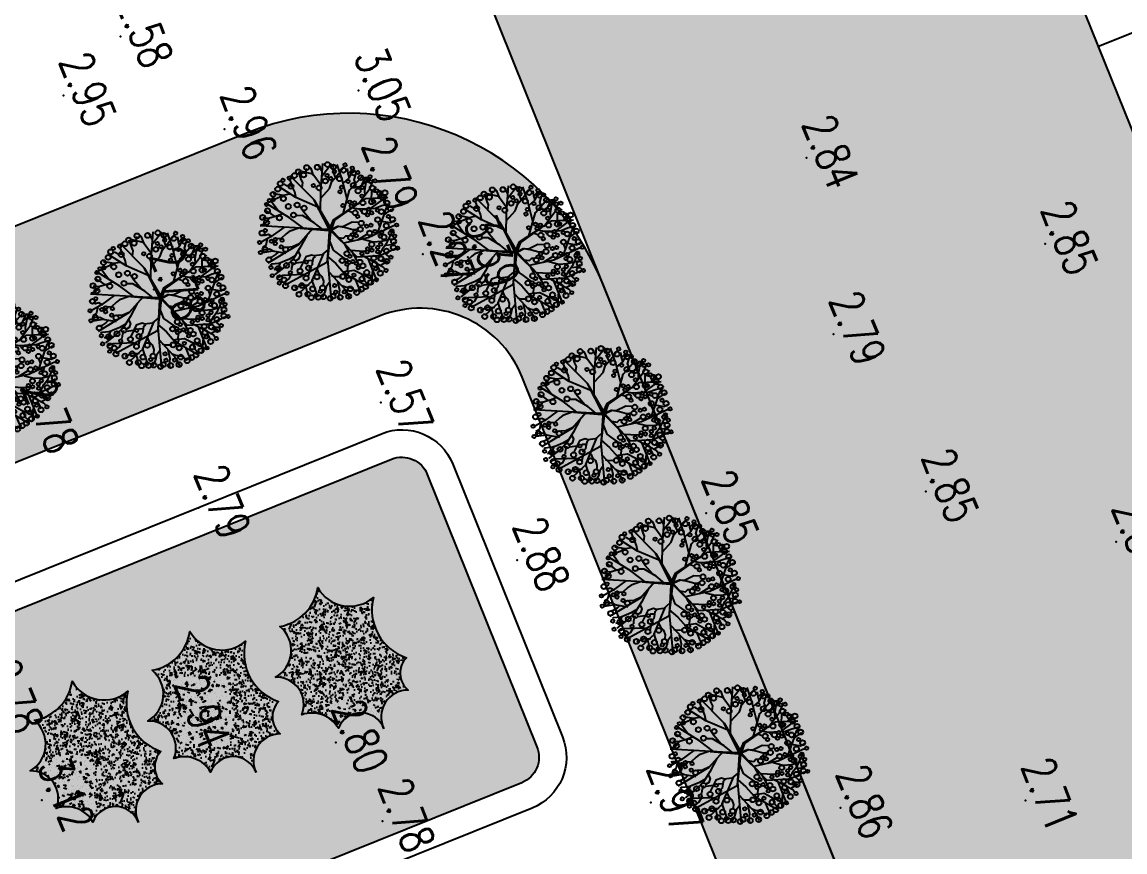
# Model space of a CAD drawing. Header units: millimetres. Extents: x 405522 to 410309, y 2303080 to 2310223.
# Drawn here: x 406826.9 to 406887.2, y 2306960.1 to 2307005.5 of the extents above; entities that cross this region are included whole.
import ezdxf
from ezdxf.enums import TextEntityAlignment as Align
from ezdxf.xclip import XClip

# ---------------------------------------------------------------- set-up
doc = ezdxf.new("R2010")
doc.units = ezdxf.units.MM
doc.header["$LTSCALE"] = 10
doc.header["$MEASUREMENT"] = 0
doc.header["$XCLIPFRAME"] = 0
doc.layers.get('Defpoints').update_dxf_attribs({"linetype": 'CONTINUOUS'})
for name, color, linetype in [('Bao', 1, 'CONTINUOUS'), ('caodo', 7, 'CONTINUOUS'), ('Cay', 86, 'CONTINUOUS'), ('CAYCO', 86, 'CONTINUOUS'), ('co', 84, 'CONTINUOUS'), ('DIM', 4, 'CONTINUOUS'), ('Hatch', 8, 'CONTINUOUS'), ('Line', 136, 'CONTINUOUS'), ('Other', 9, 'CONTINUOUS')]:
    doc.layers.add(name, color=color, linetype=linetype)
doc.layers.add('Bo-co', color=84, linetype='CONTINUOUS', lineweight=18)
doc.styles.add('Dien', font='simplex.shx', dxfattribs={"width": 0.75})
doc.styles.add('txt', font='romans.shx', dxfattribs={"height": 0.2})
doc.dimstyles.new('D6.7', dxfattribs={"dimscale": 6.7, "dimtxt": 1.5, "dimasz": 2, "dimexe": 1.5, "dimexo": 0.5, "dimgap": 1, "dimtad": 1, "dimdec": 0, "dimdsep": 46, "dimtxsty": 'Dien', "dimcen": 1, "dimclrd": 256, "dimclre": 256, "dimclrt": 7, "dimaunit": 1, "dimadec": 3, "dimazin": 0, "dimtfac": 1, "dimtdec": 0, "dimtmove": 1, "dimatfit": 0, "dimfxl": 1, "dimtolj": 1, "dimtzin": 0, "dimlwe": -1, "dimarcsym": 0})
pattern_1 = [(90, (0, 0), (-3.535533904999999, 3.535533904999999), [0.9375, -6.133567814999999]), (45, (0, 0), (-3.535533905932737, 3.535533905932738), [0.9375, -4.0625]), (135, (0, 0), (-3.535533905932738, -3.535533905932737), [0.9375, -4.0625])]
pattern_2 = [(21.91894370438083, (407717.7514153625, 2306586.616748105), (0.3920329744667653, 0.91995116522732), [0.1874999999999999, -1.226713563]), (336.9189437043809, (407717.7514153625, 2306586.616748105), (0.3920329745701908, 0.9199511654700196), [0.1874999999999999, -0.8124999999999997]), (66.91894370438082, (407717.7514153625, 2306586.616748105), (-0.9199511654700196, 0.3920329745701908), [0.1874999999999999, -0.8124999999999997])]

# ---------------------------------------------------------------- blocks, each defined once
blk = doc.blocks.new('*D26')
at = {"layer": 'Defpoints', "color": 0, "linetype": 'Continuous'}
for p in [(406742.6619138751, 2306987.542138263), (407088.9799926709, 2306054.36399705), (407050.0361064873, 2306039.911268014)]:
    blk.add_point(p, dxfattribs=at)
at = {"layer": 'DIM'}
for p, q in [((406739.5212196925, 2306986.376574), (406694.2959683287, 2306969.592725042)), ((407085.8392984883, 2306053.198432786), (407040.6140239395, 2306036.414575225))]:
    blk.add_line(p, q, dxfattribs=at)
at = {"layer": 'DIM', "linetype": 'Continuous', "lineweight": -2}
blk.add_line((406708.380307929, 2306960.526641102), (407045.3738494347, 2306052.474044744), dxfattribs=at)
at = {"layer": 'DIM', "linetype": 'Continuous'}
for points in [[(406710.4741040507, 2306961.303683944), (406706.2865118071, 2306959.74959826), (406703.7180508765, 2306973.089417832)], [(407047.4676455563, 2306053.251087586), (407043.2800533128, 2306051.697001902), (407050.0361064873, 2306039.911268014)]]:
    blk.add_solid(points, dxfattribs=at)
at = {"layer": 'DIM', "color": 7, "linetype": 'Continuous', "insert": (406887.8695083207, 2306510.579817844), "char_height": 10.05, "attachment_point": 5, "rotation": 290.3607342621674, "style": 'Dien'}
blk.add_mtext('\\A1;995', dxfattribs=at)
blk = doc.blocks.new('43')
at = {"layer": 'CAYCO', "color": 98}
for points in [[(-0.05448034917935729, -0.04004506464116275), (2.399344519712031, 2.264940679538995), (2.316983023541979, 4.253332513850182), (1.639737725257874, 5.795530602568761)], [(0.04039989388547838, -0.01693045091815293), (-0.8572124504717067, 0.3669312722049654), (-2.639918230241165, 3.146160501986742), (-2.699185398290865, 5.039755364879966)], [(-1.870732724200934, 2.023429486667737), (-1.757097802357748, 2.458735290681943), (-1.806966004194692, 3.951654555974528), (-2.010433222865686, 4.529198053525761), (-2.161860955995508, 5.150774521986023)], [(-1.19613087864127, 4.664866386679932), (-1.859962431248277, 4.94212259654887), (-2.028938816394657, 5.120445805601776)], [(0.4152577759232372, 4.103467588080093), (-1.209192508365959, 4.699786217650399), (-1.678589670453221, 5.388814887963235)], [(-0.6724334561731666, 4.447537088533863), (-0.5196174655575305, 5.237299990141764), (-0.6950229774229228, 5.570834929356351)], [(1.160885003046133, 1.159845960559323), (0.7476918237516657, 3.26848663110286), (-0.3502576558385044, 5.712421581381932)], [(2.299035311909392, 4.230775630800053), (1.650408451096155, 4.574447042774409), (1.186743053840473, 4.931823378428817), (0.3243099970277399, 5.380185560556129), (0.2882557513657957, 5.528180053224787)], [(0.8779816064052284, 2.849846046650782), (1.112463441560976, 3.690859459107742), (1.087528720963746, 4.437318940414116), (0.9072574934689328, 5.177291403990239), (0.879195949761197, 5.421299294801429)], [(1.437384042539634, 4.804750376613811), (1.381260629976168, 5.292767494684085), (1.183440912980586, 5.589486030628905)], [(2.10199721949175, 4.653107398422435), (2.4446417898871, 5.050137332407758)], [(3.171806268859655, 4.255265205865726), (2.813783090328798, 4.951933946227655)], [(-2.170521068270318, 2.457131831673905), (-3.537530574249104, 3.530022224644199), (-4.317168510984629, 3.84220225433819)], [(-2.548378232866526, 3.645610468927771), (-3.243397076847032, 3.664423948852345), (-3.684648269787431, 4.058616686612368)], [(-3.273022195324302, 3.657206712290645), (-3.181801640777849, 4.055696781491861), (-3.231495926622301, 4.388502169633284)], [(-2.641337516251951, 4.156008847756311), (-3.164253150811419, 4.498950709123164)], [(-1.765264418907464, 3.522835770156235), (-2.578959053731523, 4.672894546063617), (-2.63021675136406, 4.754474138608202)], [(-0.1303663500584662, 4.338194663869217), (-0.6554501198697835, 4.138625136809424)], [(2.355659283464774, 2.856835127342492), (3.265791605226696, 4.48448015190661), (3.536420732969418, 4.713473778218031)], [(2.557150486623868, 3.217174108838663), (4.460633671376854, 3.930459222057834)], [(3.058951894403435, 3.94557166355662), (3.481697332113981, 4.142627346329391), (3.770739005412906, 4.244398513343185)], [(-1.364393639960326, 1.157624162035063), (-3.406477490905672, 1.754338946426287), (-4.583725118311122, 2.873458203161135)], [(-2.914218632271513, 3.086150901159272), (-3.350604111212306, 3.073906113859266), (-4.074466448044404, 3.21111558820121), (-4.517280890606344, 3.354081862838939)], [(-3.862224903190508, 2.855198720470071), (-4.39313307730481, 3.102126516401768)], [(-3.681953839026392, 2.115226925350726), (-3.69324851850979, 2.676875511649996), (-4.133716685231775, 3.196681114612147), (-4.332319428445771, 3.367786785122007)], [(0.9219843805767596, 2.373447459889576), (0.4287625681608915, 3.220551430946216)], [(1.814030002453364, 1.802627196535468), (1.896216380293481, 2.789911438943818), (1.847678057732992, 3.136331296293065)], [(2.300514322938398, -0.2840683485846967), (2.940974567085505, 0.436360718915239), (3.773607350653037, 1.140894874697551), (4.954357967013493, 3.12174921692349)], [(3.485781259369105, 3.610577257350087), (4.830991777358577, 3.499317795038223)], [(3.654325251933187, 0.9864126958418638), (3.534867673646659, 1.992045428371057), (3.879075656295754, 2.640301157720387), (4.253691620309837, 3.421387657523155), (4.492255980730988, 3.730351347709075)], [(3.960741336573847, 2.69155233562924), (4.479573043761775, 2.880660562543198), (4.80701399827376, 3.211276264628395), (4.822217451874167, 3.277691164752468)], [(-4.832340268534608, 1.648726220009848), (-5.191275026649237, 1.998372072353959)], [(-4.028807198628783, 1.197970385896042), (-4.468194476794451, 1.735550033394247), (-4.903016543481499, 1.974531041458249), (-5.071211140952073, 2.278466814430431)], [(-4.03589292592369, 2.279844909673557), (-4.288097327575088, 2.155692114727572), (-4.664450781419873, 2.283494364935905), (-5.003968365956098, 2.388915353920311)], [(-1.763979013543576, 2.507235570577905), (-1.466696923598647, 2.758781804004684)], [(-1.634842166560702, 1.535609393380582), (-1.462924434687011, 2.007385730044916)], [(-0.2260088345501572, 1.030320268357173), (-0.6537412998732179, 1.920203841058537), (-0.5998437448870391, 2.434877473395318)], [(0.0189416102366522, 0.04208512348122895), (-0.2894573170924559, 0.7192684607580304), (-0.1587337260134518, 1.360131846740842), (0.01407705433666706, 1.975423483876511), (-0.03356711007654667, 2.465359640540555)], [(1.952594236121513, 1.84528846736066), (2.839480579947121, 2.303218219196424)], [(4.27471649099607, 2.046863719588146), (4.904837757814676, 2.294440060155466), (5.283536411006935, 2.543476168764755)], [(4.859402716159821, 0.9350811154581606), (4.979466601624154, 1.215175857767463), (5.078679857775569, 1.70967932487838), (5.466152836685069, 2.180342064471915)], [(-2.626703578047454, 1.526482180459425), (-4.357790561160073, 1.120889838784933), (-5.663028248818591, 0.7024861739482731)], [(-2.769262657500803, -0.7561058525461704), (-3.576744011719711, 0.008677978767082095), (-4.196527541149408, 0.2339540638495237), (-4.880427021766081, 0.8512332008685917), (-5.454600192606449, 1.275753986323252)], [(-4.505030509550124, 1.757931962609291), (-4.853322256822139, 1.641725653549656), (-5.282496821135283, 1.599881700472906)], [(0.6739000349771231, 0.6441547013819218), (0.75383913773112, 1.150275049265474), (0.5607788553461432, 1.354013879550621), (0.5534346741624177, 1.531346687814221)], [(0.8974602132802829, -0.1058573757763952), (1.768987538525835, 0.2176580464001745), (2.041554110590369, 0.5706558704841882), (2.564605112420395, 1.257983296643943)], [(1.282140382099897, 1.215501641156152), (1.913787070661783, 1.540333694545552)], [(3.628197276033461, 1.420628881081939), (3.104900712147355, 1.508090953575447)], [(3.631298903841525, -0.1972700408659875), (5.258848940371536, 1.254382008919492), (5.899921236559749, 1.510982476640493)], [(3.905430326121859, 1.165747617837042), (4.262168390792795, 1.467602698598057)], [(-4.463070539408363, -0.6522827155422419), (-4.679687755764462, -0.6315332774538547), (-5.739969108835794, 0.2309727391693741)], [(-4.556895917281508, 0.5537844460923225), (-4.927600629627705, 0.400762036209926), (-5.645035079447553, 0.3827594800386578)], [(-0.006316312705166638, 0.003837934695184231), (-2.644367439090274, -1.373949806438759), (-4.764857206027955, -3.396883882116526)], [(-0.006316312705166638, 0.003837934695184231), (2.833127376041375, -0.3407977672759444), (4.728799819131382, -3.996311329538003)], [(3.97784392349422, 0.07086336542852223), (4.057330971816555, 0.2688929005526006), (4.059239808935672, 0.5756399412639439), (4.08526417450048, 0.8882627075072378)], [(4.487133189220913, 0.5308332766871899), (5.264598262030631, 0.6888832366093993), (5.848327545681968, 0.6116016439627856), (5.989243625663221, 0.677286627702415)], [(-1.575078567489982, -0.8121827554423362), (-3.398406559834257, -0.7542652783449739), (-5.765420723473653, -0.5275325481779873)], [(-5.118817304493859, -0.6178450339939445), (-5.423062430578284, -0.786031101597473), (-5.608806919539347, -0.9253488900139928)], [(-3.866304788389243, -0.709446009946987), (-4.847218702314422, -1.408492048503831), (-5.113774240482599, -2.377235135762021)], [(-4.463070539408363, -0.6522827155422419), (-4.679687755764462, -0.6315332774538547)], [(-0.03571058122906834, -0.6516785977873951), (-0.6404377768049017, -1.37240967922844), (-1.288900788407773, -2.390176088782027), (-1.284234141930938, -2.998055863194168)], [(0.0113975468557328, -0.002600761130452156), (-0.4650603431509808, -6.08401388139464)], [(1.742068523773924, -0.2569009170401841), (2.152904605492949, -0.765830168267712), (2.241741636069492, -1.424853685544804), (2.155782769201323, -1.660741854226217), (2.313209882006049, -2.159757798071951), (3.340645574266091, -2.697593761375174)], [(2.08909610460978, -0.6700299258809537), (3.257166500203311, -1.177477065939456)], [(2.560928295250051, -0.2998472226317972), (6.079667463200167, -0.05199327389709651)], [(3.753808495122939, -1.106750901089981), (4.03859125287272, -0.8076609487179667), (4.442676842445508, -0.6836941023357213), (4.755534936673939, -0.7095704691018909)], [(4.60094202705659, -0.1939747966825962), (4.9468885747483, -0.4546068471390754), (5.38249226543121, -0.5679746232926846), (5.85415020189248, -0.8293368928134441)], [(-4.753584614838473, -1.344112574821338), (-5.101876524975523, -1.460318215424195), (-5.361291677458212, -1.554872512351722), (-5.45816081087105, -1.672538590384647)], [(-4.920823510969058, -2.074678115313873), (-5.370849030092359, -1.902112007606775)], [(-1.993443085579202, -1.031976619968191), (-2.867238810984418, -2.934588305419311), (-3.823559788055718, -4.372639388078824)], [(-0.808206677203998, -1.635723929619417), (-1.600872851675376, -2.287055640481412), (-2.033545178361237, -2.571585485246032)], [(-0.1313929375028238, -1.517264884430915), (1.207632031757385, -2.745254986686632), (2.777481929282658, -5.475917437113822)], [(2.283430183306336, -1.362868257332593), (2.426847601309419, -1.532117324182764), (2.829660431481898, -1.612649526214227), (3.016074121464044, -1.643806143663824), (3.255314753623679, -1.891805361723527), (3.297675114590675, -1.855961593100801)], [(2.654984803404659, -1.629680540645495), (2.623091961140744, -1.918208991643041), (2.760638350155205, -2.063364365138113)], [(3.271083291852847, -1.185328580904752), (4.364299783017486, -1.674963131779805), (5.764418943785131, -1.233444553334266)], [(3.446182967512868, -1.207217530580238), (3.959104036795907, -1.005689795361832)], [(3.64973947359249, -1.905802524648607), (4.07149303983897, -2.0180023831781)], [(4.341205455595627, -1.580166160129011), (5.4466660983162, -2.817197965458035)], [(-3.687684339936823, -2.370018254499882), (-4.145702398149297, -2.293466212926432), (-4.427533156936988, -2.424836545716971), (-5.101701208157465, -2.620432458817959)], [(-0.1905830723699182, -2.322914462303743), (-1.118202777230181, -3.512717809528112), (-2.43345611600671, -5.540326088434085)], [(-0.2011147970333695, -2.73418759345077), (0.07254511793144047, -3.563131744973361), (0.2820811355486512, -3.834505280712619), (0.6764400381362066, -4.275799449533224), (0.6984769129194319, -4.807799005648121)], [(0.4407311799004674, -2.054080777568743), (1.568226890871301, -2.688713624374941), (2.496338071650825, -3.277853364357725), (3.091362196952105, -3.916784211527556), (3.795330683933571, -4.87408530479297)], [(1.155401638359763, -2.709665754577145), (1.410444684326649, -3.31112551339902), (1.449850175529718, -3.767243784852326)], [(1.82753287977539, -2.815445286687464), (2.149530655937269, -2.665351331466809), (2.50358974118717, -2.794042840600014), (2.695755698019639, -3.141297282418236)], [(2.770468852017075, -2.418298727599904), (2.816153112100437, -2.815545683261007), (2.833126294659451, -2.990075689507648)], [(3.838698638486676, -2.405546461930498), (3.874871479230933, -4.20434435387142), (4.063110925722867, -4.674288962734863)], [(4.77495928038843, -1.938849106198177), (4.778261420782655, -2.596511758165434), (5.011353758396581, -3.166838018922135)], [(4.935943127027713, -2.2131863811519), (5.172945314203389, -2.155448185047135), (5.661370115820318, -2.099169758846983), (5.742252932512201, -2.173532114131376)], [(-2.92212041770108, -2.936046515358612), (-3.344084229902364, -3.00748896622099), (-3.714790344703943, -3.160511009395123), (-4.233622051891871, -3.349619236541912), (-4.545077929040417, -3.488206806126982)], [(-3.810876451432705, -3.152564221527427), (-3.871690262807533, -3.418223823187873), (-3.902878794004209, -3.676666855579242), (-4.059779951465316, -3.934379970654845)], [(-3.161467804107815, -3.37062307074666), (-3.126195345656015, -3.644230126868933), (-3.06929030851461, -4.006634012563154), (-3.168503563851118, -4.501137479906902), (-3.230100239394233, -4.892410614527762)], [(2.201650461298414, -3.098800604930148), (2.479571207077242, -3.595494060311466), (2.727085210382938, -4.225017984164879), (2.828818819369189, -4.513789733406156), (2.89137119683437, -5.157017911784351), (2.949839646462351, -5.268196001881734)], [(2.747762087499723, -3.27931350027211), (3.220201648306102, -3.415062537416816), (3.441999143455178, -3.423739543650299)], [(3.833556051249616, -3.485126893036067), (4.194706215057522, -3.679344711592421), (4.355689898715355, -3.953681318555027), (4.53187719755806, -4.161603693151847)], [(-3.055650429334491, -4.191444239811972), (-2.865041464334354, -4.458564278436825), (-2.712048917775974, -4.82891531731002), (-2.736027935286984, -5.116957149235532)], [(-1.733021820196882, -4.485327874077484), (-2.639940589317121, -5.124903634889051)], [(-1.479866851121187, -4.089753776555881), (-1.305242963833734, -4.548901946982369), (-1.080924952868372, -5.340854837559164), (-1.150514329550788, -5.828141370089725)], [(-0.2923763487488031, -4.014491117559373), (0.4822536809369922, -5.131273122271523), (1.020932269282639, -6.104691677726805)], [(1.98226099065505, -3.862037955550477), (1.761893945047632, -5.020374320680276), (1.874860608717427, -5.896658653160557)], [(1.837547388859093, -4.567148254951462), (2.050571959698573, -4.797452257014811), (2.262813342385925, -5.153368456056342), (2.356554412050173, -5.538154271198437)], [(2.770350369391963, -4.402611643308774), (3.2940476287622, -4.619940272299573), (3.380577785195783, -4.975126920966431)], [(3.245135129662231, -4.161522321170196), (3.331665286095813, -4.516708969837055), (3.299694968154654, -4.9007645661477)], [(-1.26997050549835, -4.822509003337473), (-1.486121900263242, -5.094656592933461), (-1.635810904786922, -5.381968571571633), (-1.799922976992093, -5.610082521568984)], [(-1.051299834041856, -5.333637600531802), (-0.7934480928815901, -5.490309099201113), (-0.5884174627717584, -5.816626801388338), (-0.537941551534459, -6.023818957619369)], [(0.5036317131016403, -5.017538046231493), (0.3091141369659454, -5.378482162719592), (0.3812224646098912, -5.674470480531454), (0.3059859110508114, -5.880933387670666)], [(0.6782554376404732, -5.476685549132526), (1.246781267924234, -5.620382042136043), (1.414977268665098, -5.924318180652335)], [(1.798366319620982, -4.921605353010818), (1.581433137180284, -5.319365506060421), (1.607931269565597, -5.814599191769958), (1.673610633006319, -5.955376447876915)]]:
    blk.add_lwpolyline(points, dxfattribs=at)
for points in [[(-2.608305806992576, -1.349720096448436), (-0.2450824787374586, -0.03956551826559007, 0.6397306744920996), (-0.2506863888120279, 0.03637737454846501, -0.02814866807049381), (-0.8719359856331721, 0.3102242460008711), (-2.096549907233566, 2.266709616640583)], [(-2.096549907233566, 2.266709616640583), (-0.8288466013036668, 0.3980304705910385), (-0.101318001979962, 0.1114200169686228, 1.16279032008003), (-0.08882375108078122, 0.1660030784551054), (-0.3077001394703984, 0.6409533640835434), (-0.241298608481884, 1.056556115159765)], [(-0.2264276624191552, 1.034372901776806), (-0.2700639264658093, 0.7288086412008852), (-0.0005383242387324572, 0.1677370690740645, 0.553589737595184), (0.09108058200217783, 0.1574530166108161), (1.955903258291073, 1.860962726874277), (0.1433253970462829, 0.09218468167819083, 0.6269387266753438), (0.1641315676970407, 0.02989211375825107), (2.606764882802963, -0.2957009566016495)], [(-0.190744477789849, -2.538846815470606), (-0.05126762774307281, -0.1469655202236027, 0.7825138911028889), (-0.1210250912699848, -0.1253053320106119), (-2.586922195507213, -1.331625839462504)], [(-0.1938193819951266, -2.621948557207361), (0.06718440586701035, -0.1567620649002492, -0.4633955931716063), (0.1556846898747608, -0.09654803853482008), (2.813290741061792, -0.3123806363437325)]]:
    blk.add_lwpolyline(points, format="xyb", dxfattribs=at)
for centre, radius in [((-0.3002060856670141, 5.762411681003869), 0.1435183978680499), ((1.704661691328511, 5.816935466602445), 0.1435183978680499), ((-3.119730909820646, 4.811821119161323), 0.2154209902109817), ((-2.666304330574349, 4.614841285394505), 0.2154209902109817), ((-2.216261943336576, 4.975252036936581), 0.2154209902109817), ((-1.715895135654137, 5.276273531606421), 0.2154209902109817), ((-1.064975921763107, 5.080050329677761), 0.1435183978680499), ((-0.7855348121374846, 5.431277593364939), 0.2154209902109817), ((-0.2566798296757042, 4.879450736101717), 0.2154209902109817), ((0.195620683953166, 5.351331149693578), 0.1435183978680499), ((0.3964474430540577, 5.289336060872301), 0.2154209902109817), ((0.7304562132339925, 4.654216744704172), 0.2154209902109817), ((0.6618478149175644, 5.588409626157954), 0.1435183978680499), ((1.116197944735177, 5.479037944227457), 0.2154209902109817), ((1.655880038160831, 5.453736641677096), 0.2154209902109817), ((1.939834240823984, 4.841370522743091), 0.2154209902109817), ((2.489495384739712, 5.216905987588689), 0.1435183978680499), ((2.835415854700841, 4.863137579523027), 0.2154209902109817), ((-4.157825957983732, 3.980346572119743), 0.1435183978680499), ((-3.559045093366876, 3.716687661595643), 0.2154209902109817), ((-3.301590623566881, 4.105274929432198), 0.1435183978680499), ((-3.073368091252632, 4.372375150443986), 0.2154209902109817), ((-2.359691500430927, 3.650627347175032), 0.2154209902109817), ((-2.373910554219037, 3.829732090700418), 0.1435183978680499), ((-1.616558434208855, 4.140023450367153), 0.1435183978680499), ((-1.484322243952192, 4.472900440683588), 0.2154209902109817), ((-0.7935741320252419, 4.139636516338214), 0.2154209902109817), ((0.211726154666394, 3.870769491186365), 0.1435183978680499), ((0.2996288109570742, 4.453701741760597), 0.1435183978680499), ((0.635965414927341, 4.33145142160356), 0.1435183978680499), ((1.337343313731253, 4.356362205697224), 0.1435183978680499), ((1.615628240164369, 4.085168729070574), 0.1435183978680499), ((1.985453556058928, 4.087402392411605), 0.1435183978680499), ((2.532017676159739, 3.738435222301632), 0.2154209902109817), ((2.595840786816552, 4.356345161097124), 0.2154209902109817), ((2.742620704928413, 4.610496538691223), 0.1435183978680499), ((3.065381524153054, 3.790360510116443), 0.2154209902109817), ((3.456297127529979, 3.888749423436821), 0.1435183978680499), ((3.859614310786128, 4.266051015350968), 0.2154209902109817), ((-4.469154471764341, 2.742652754765004), 0.2154209902109817), ((-4.539705965667963, 3.555507411714643), 0.1435183978680499), ((-4.263390775769949, 3.222674606367946), 0.2154209902109817), ((-4.107479470665567, 3.586524775018916), 0.1435183978680499), ((-3.605126103619114, 2.849118906771764), 0.1435183978680499), ((-2.876902245217934, 2.81203870754689), 0.1435183978680499), ((-2.282239514868706, 2.881481369724497), 0.2154209902109817), ((-1.711603604489937, 3.376686154631898), 0.1435183978680499), ((-1.518863179488108, 2.995680351974443), 0.2154209902109817), ((-1.390965979080647, 3.6334645121824), 0.1435183978680499), ((-1.224707068991847, 3.265591811854392), 0.1435183978680499), ((-0.5152501238044351, 2.702811968047172), 0.2154209902109817), ((-0.320076767122373, 3.537024033954367), 0.1435183978680499), ((-0.2404255935689434, 3.167280142195523), 0.1435183978680499), ((0.350988854886964, 3.415387268876657), 0.2154209902109817), ((1.345149194588885, 3.576909458031878), 0.2154209902109817), ((1.720049400697462, 3.214994829846546), 0.1435183978680499), ((1.841220695292577, 3.57860979042016), 0.1435183978680499), ((1.981698321178555, 3.171263948781416), 0.1435183978680499), ((3.176121938973665, 2.77231540507637), 0.2154209902109817), ((3.762439372949302, 3.100096047157422), 0.2154209902109817), ((4.108807613374665, 3.288760404102504), 0.1435183978680499), ((4.308249669149518, 2.682145116617903), 0.2154209902109817), ((4.630826293490827, 3.419197825249285), 0.2154209902109817), ((-3.805802300805226, 2.080294208833948), 0.2154209902109817), ((-3.330151178990491, 2.482767981709912), 0.2154209902109817), ((-2.309103599982336, 2.159136132802814), 0.1435183978680499), ((-2.018575418042019, 1.870195804862306), 0.1435183978680499), ((-1.430917921359651, 2.193141846684739), 0.2154209902109817), ((-1.115729623939842, 2.39881726144813), 0.1435183978680499), ((0.008046439499594271, 2.615349895786494), 0.2154209902109817), ((0.2070212644757703, 2.140760384267196), 0.1435183978680499), ((0.4614391876384616, 1.905287334462628), 0.1435183978680499), ((0.5567624650429934, 2.244750322308391), 0.1435183978680499), ((0.7208312575239688, 1.750087102875113), 0.2154209902109817), ((2.130742243723944, 2.704771939665079), 0.1435183978680499), ((2.78198885335587, 1.919057854451239), 0.1435183978680499), ((2.863248587120324, 2.522791531635448), 0.2154209902109817), ((2.964443071978167, 2.218741905409843), 0.1435183978680499), ((3.338543380377814, 2.360927030676976), 0.1435183978680499), ((3.968220316572115, 1.978333939798176), 0.1435183978680499), ((5.488862958154641, 2.195179273607209), 0.2154209902109817), ((-5.145905195968226, 1.2522767346818), 0.2154209902109817), ((-4.413072615396231, 0.8934411269146949), 0.2154209902109817), ((-4.170309395296499, 1.636694764718413), 0.1435183978680499), ((-3.676372776390053, 1.060337853617966), 0.1435183978680499), ((-3.285936471656896, 0.9257439812645316), 0.1435183978680499), ((-2.376284650992602, 1.744246534537524), 0.1435183978680499), ((-2.086692742072046, 1.14133110572584), 0.1435183978680499), ((2.095873626647517, 1.404407428577542), 0.2154209902109817), ((2.334906992036849, 1.656998559134081), 0.1435183978680499), ((2.701554644037969, 0.9787703247275203), 0.2154209902109817), ((2.679989965632558, 1.335208253702149), 0.1435183978680499), ((2.86749182920903, 1.595834208652377), 0.1435183978680499), ((3.013451062492095, 1.388404911849648), 0.1435183978680499), ((3.735628589522094, 1.360152705805376), 0.1435183978680499), ((4.080790236126631, 0.9986535357311368), 0.2154209902109817), ((4.360976335476153, 1.526335164438933), 0.2154209902109817), ((5.155945313395932, 1.64835461624898), 0.2154209902109817), ((5.407483493094333, 1.103836775524542), 0.1435183978680499), ((-5.43852335982956, 0.3928507927339524), 0.2154209902109817), ((-5.030988679267466, 0.4597549894824624), 0.1435183978680499), ((2.328306436538696e-10, -1.396983861923218e-09), 0.06378724803568858), ((5.408898553345352, 0.3639990093652159), 0.1435183978680499), ((-5.455692790681496, -1.008488765684888), 0.2154209902109817), ((-3.655323719023727, -0.8923054109327495), 0.2154209902109817), ((5.020922651980072, -0.7631477697286755), 0.2154209902109817), ((5.322409680578858, -0.958771318430081), 0.1435183978680499), ((5.800340511952527, -0.702373712323606), 0.2154209902109817), ((5.093315851176158, -1.626933357445523), 0.2154209902109817), ((5.555369233246893, -2.051735877292231), 0.2154209902109817), ((5.84441281738691, -1.766372447134927), 0.2154209902109817), ((-4.804152429336682, -2.211092315847054), 0.2154209902109817), ((-4.771571184275672, -3.002402859041467), 0.2154209902109817), ((-1.931581329554319, -2.227770771598443), 0.2154209902109817), ((3.523625179193914, -2.690004726639017), 0.2154209902109817), ((4.152038042317145, -2.178666812367737), 0.2154209902109817), ((4.78332890290767, -2.562239895574749), 0.2154209902109817), ((-2.100619621342048, -3.594458483159542), 0.2154209902109817), ((3.017899306025356, -3.852120399242267), 0.2154209902109817), ((4.97322042286396, -3.192638814682141), 0.2154209902109817), ((-3.623498589266092, -4.483368769055232), 0.2154209902109817), ((-2.723894918337464, -4.88923810957931), 0.1435183978680499), ((0.8236577999778092, -4.198728268500417), 0.1435183978680499), ((1.394582812907174, -4.279969063354656), 0.1435183978680499), ((3.266842091456056, -4.579611895605922), 0.2154209902109817), ((-1.765517340158112, -5.411520462017506), 0.2154209902109817), ((-0.0521181826479733, -5.637212567729875), 0.1435183978680499)]:
    blk.add_circle(centre, radius, dxfattribs=at)
at = {"layer": 'CAYCO', "color": 50}
for centre, radius in [((3.618445214349777, 4.777280911803246), 0.1435183978680499), ((4.413745150901377, 3.92456643935293), 0.1435183978680499), ((4.990411475184374, 2.973754997830838), 0.2154209902109817), ((-5.313788982457481, 2.014178956625983), 0.1435183978680499), ((-4.895375498686917, 2.137274113949388), 0.2154209902109817), ((-4.919533894397318, 2.493080165004358), 0.1435183978680499), ((5.212524232687429, 2.593576147453859), 0.2154209902109817), ((-5.600480577675626, 1.408341964008287), 0.1435183978680499), ((5.805500391870737, 1.484178739832714), 0.2154209902109817), ((5.876968637341633, 0.7492746263742447), 0.2154209902109817), ((-5.669895454426296, -0.1292354559991509), 0.2154209902109817), ((-4.446638285997324, 0.1325041691306978), 0.1435183978680499), ((4.853788178763352, 0.2848400550428778), 0.1435183978680499), ((5.780091011198238, 0.1166567550972104), 0.2154209902109817), ((5.94754255854059, -0.1291450974531472), 0.2154209902109817), ((-4.730827149003744, -0.1836101512890309), 0.1435183978680499), ((-4.241322948480956, -0.3364131336566061), 0.2154209902109817), ((5.839747447520494, -1.158492361893877), 0.2154209902109817), ((-5.443651835434139, -1.940539841307327), 0.2154209902109817), ((-3.872190736699849, -1.386578856734559), 0.1435183978680499), ((3.279162085615098, -1.949957637581974), 0.2154209902109817), ((4.064986942568794, -1.232612006599084), 0.2154209902109817), ((5.654503542580642, -1.307647966081277), 0.1435183978680499), ((-5.087018150836229, -2.670410893158987), 0.2154209902109817), ((-2.214173613348976, -2.833982998272404), 0.2154209902109817), ((2.761298931902274, -2.126359249697998), 0.1435183978680499), ((5.542951443465427, -2.821013490203768), 0.2154209902109817), ((-4.565371811855584, -3.469714856008068), 0.1435183978680499), ((-3.847984186024405, -3.339483506511897), 0.2154209902109817), ((-2.787594134919345, -4.012589633697644), 0.2154209902109817), ((-1.345949350856245, -3.159835371654481), 0.2154209902109817), ((1.631938175763935, -3.90317042847164), 0.2154209902109817), ((2.725976281799376, -3.242572455201298), 0.2154209902109817), ((3.650980841484852, -3.535462389932945), 0.1435183978680499), ((4.776142966700718, -3.977939517702907), 0.2154209902109817), ((-4.388994027744047, -4.02352352743037), 0.1435183978680499), ((-4.090276653296314, -4.25829839380458), 0.2154209902109817), ((-3.181753851473331, -4.896753738401458), 0.2154209902109817), ((-1.11705560493283, -4.393754363525659), 0.2154209902109817), ((0.7357551426393911, -4.781660519307479), 0.1435183978680499), ((1.096843184437603, -4.795786433620378), 0.1435183978680499), ((4.06359699787572, -4.473865040577948), 0.2154209902109817), ((4.262857617810369, -4.102985494071618), 0.2154209902109817), ((4.532413883018307, -4.508837166940793), 0.1435183978680499), ((-2.656042813905515, -5.225113859632984), 0.1435183978680499), ((-2.318060834426433, -5.48625743878074), 0.1435183978680499), ((-1.193683731253259, -5.845402702922001), 0.2154209902109817), ((-0.7354013933800161, -5.518809525063261), 0.2154209902109817), ((0.162636244436726, -5.924728020094335), 0.2154209902109817), ((0.8961442997679114, -5.12543921591714), 0.1435183978680499), ((1.591958601260558, -5.694750381400809), 0.2154209902109817), ((2.493015998741612, -5.377147890627384), 0.2154209902109817), ((3.163091036491096, -5.210458208341151), 0.1435183978680499), ((3.877539615612477, -5.114014938939363), 0.1435183978680499), ((0.9712448708014563, -6.152497760718688), 0.1435183978680499), ((1.850194732192904, -6.093588010640815), 0.1435183978680499)]:
    blk.add_circle(centre, radius, dxfattribs=at)
blk = doc.blocks.new('cay-bui6')
at = {"layer": 'Cay'}
h = blk.add_hatch(dxfattribs=at)
h.set_pattern_fill('AR-CONC', color=190, scale=0.3, angle=89.82147441920714, style=0)
h.set_pattern_definition([(94.99999999999994, (644230.9143062127, -1513067.273453835), (1.654655997516662, 1.388421236435903), [0.225, -2.475]), (40, (644230.9143062127, -1513067.273453835), (-1.889976502172657, 1.301304448794082), [0.18, -1.98]), (145.4514, (644231.0521941987, -1513067.15775206), (-0.2353184058582798, 2.689725846598409), [0.19122057, -2.103426336]), (91.18419999999998, (644230.490042144, -1513066.849189766), (2.615079000273592, 1.912841295589419), [0.3375, -3.7125]), (141.6356000000001, (644230.7079654932, -1513066.689786463), (-0.08369704491915209, 4.049135068213073), [0.286830864, -3.155139]), (36.1842, (644230.490042144, -1513066.849189766), (-0.08370020661975808, 4.049135003745738), [0.27, -2.97]), (66, (644230.8082401955, -1513066.743123749), (2.120314716342907, 0.4121474294033097), [0.225, -2.475]), (11.00000000000003, (644230.8082401955, -1513066.743123749), (-1.022125779185862, 2.054425306196299), [0.18, -1.98]), (116.4514, (644230.9849331107, -1513066.708778243), (1.098190851039854, 2.46657185921829), [0.19122057, -2.103426336]), (82.50000000000001, (644230.9143062127, -1513067.273453835), (-0.6803795559190206, 0.7319694528376418), [0, -1.956, 0, -2.01, 0, -1.9875]), (52.50000000000004, (644230.9143062127, -1513067.273453835), (-0.2786188266073802, 1.39472834970109), [0, -1.146, 0, -1.911, 0, -0.7575]), (12.49999999999998, (644230.4412517761, -1513067.746508272), (1.180254501957618, 1.084562285444582), [0, -0.7499999999999999, 0, -2.339999999999999, 0, -3.105]), (2.49999999999999, (644230.2291197417, -1513067.958640306), (1.024769949595399, 1.449479420621846), [0, -0.975, 0, -1.554, 0, -2.205])])
edge = h.paths.add_edge_path()
edge.add_arc((13.21222780381503, 10.7295010547898), 2.654323440732172, 132.8736025230643, 271.7316606496651)
edge.add_arc((15.9599985755065, 6.055540873711007), 3.346597003287346, 142.8537299383794, 222.2833318435052)
edge.add_arc((13.51841452822859, 0.8284094808359153), 2.97574780894317, 90.66078725416253, 205.140005977199)
edge.add_arc((8.763975237866099, -3.121084291123162), 3.384793099195683, 52.49902951483088, 163.3569269367486)
edge.add_arc((1.278783322483152, -4.87777728064361), 5.042618167749939, 32.72567960575631, 104.690354921624)
edge.add_arc((-3.158911659835864, 2.450642346908916), 3.998045870969307, 322.1961579329674, 423.5017313000645)
edge.add_arc((-2.230709457281352, 11.49332882316756), 5.531220498855844, 278.8986552697984, 364.4601357204845)
edge.add_arc((4.168092271101768, 14.15823238844663), 2.403376756486841, 248.4105240611894, 343.3942334665191)
edge.add_arc((9.187359303877058, 14.61312904906541), 2.946340505224979, 202.7998391904183, 318.8602819012349)
h = blk.add_hatch(dxfattribs=at)
h.set_pattern_fill('AR-CONC', color=190, scale=0.9, angle=360, style=0)
h.set_pattern_definition([(5.178525580792866, (644230.9143062127, -1513067.273453835), (4.180710490160217, -4.950965541851495), [0.675, -7.425]), (310.178525580793, (644230.9143062127, -1513067.273453835), (3.886227722334708, 5.682066007633294), [0.54, -5.94]), (55.62992558079296, (644231.2626987706, -1513067.686034256), (8.066938716216491, 0.7310941709276175), [0.5736617100000001, -6.310279008]), (1.362725580792917, (644232.1831264055, -1513065.996701973), (5.762940644540976, -7.827318514379932), [1.0125, -11.1375]), (51.81412558079283, (644232.6633710474, -1513066.648978814), (12.14656387431643, 0.288939458712246), [0.8604925920000001, -9.465417]), (306.3627255807929, (644232.1831264055, -1513065.996701973), (12.14656365136117, 0.2889489431654075), [0.81, -8.91]), (336.178525580793, (644232.5042972885, -1513066.950300035), (1.256256060340804, -6.357060697365847), [0.675, -7.425]), (281.178525580793, (644232.5042972885, -1513066.950300035), (6.1536916157607, 3.085566321287072), [0.54, -5.94]), (26.6299255807929, (644232.6089849557, -1513067.48005516), (7.409945064860452, -3.271500125891358), [0.5736617100000001, -6.310279008]), (352.6785255807928, (644230.9143062127, -1513067.273453835), (2.189537808574705, 2.047970889642205), [0, -5.867999999999999, 0, -6.029999999999999, 0, -5.962499999999999]), (322.678525580793, (644230.9143062127, -1513067.273453835), (4.181560331000432, 0.8488897326529319), [0, -3.438, 0, -5.733000000000001, 0, -2.2725]), (282.6785255807929, (644229.490727886, -1513065.85871932), (3.264703564645486, -3.530608304328176), [0, -2.25, 0, -7.02, 0, -9.315]), (272.6785255807929, (644228.8523519548, -1513065.224309224), (4.357996254382088, -3.060745825839137), [0, -2.925, 0, -4.662, 0, -6.615])])
edge = h.paths.add_edge_path()
edge.add_arc((13.21222780381503, 10.7295010547898), 2.654323440732172, 132.8736025230643, 271.7316606496651)
edge.add_arc((15.9599985755065, 6.055540873711007), 3.346597003287346, 142.8537299383794, 222.2833318435052)
edge.add_arc((13.51841452822859, 0.8284094808359153), 2.97574780894317, 90.66078725416253, 205.140005977199)
edge.add_arc((8.763975237866099, -3.121084291123162), 3.384793099195683, 52.49902951483088, 163.3569269367486)
edge.add_arc((1.278783322483152, -4.87777728064361), 5.042618167749939, 32.72567960575631, 104.690354921624)
edge.add_arc((-3.158911659835864, 2.450642346908916), 3.998045870969307, 322.1961579329674, 423.5017313000645)
edge.add_arc((-2.230709457281352, 11.49332882316756), 5.531220498855844, 278.8986552697984, 364.4601357204845)
edge.add_arc((4.168092271101768, 14.15823238844663), 2.403376756486841, 248.4105240611894, 343.3942334665191)
edge.add_arc((9.187359303877058, 14.61312904906541), 2.946340505224979, 202.7998391904183, 318.8602819012349)
h = blk.add_hatch(dxfattribs=at)
h.set_pattern_fill('AR-CONC', color=190, scale=0.4, style=0)
h.set_pattern_definition([(49.99999999999999, (-810.2068601280916, -49.84433194040321), (2.869040730403014, -0.2510085399303807), [0.2999999999999999, -3.299999999999999]), (355, (-810.2068601280916, -49.84433194040321), (-0.5550053344519998, 3.008768534800047), [0.24, -2.64]), (100.4513999999999, (-809.9677734082798, -49.86524930014275), (2.314037526856087, 2.757758168243814), [0.2549607599999999, -2.804568447999999]), (46.1842, (-810.2068601280916, -49.04433194035664), (4.268964194502578, -0.6620760573160724), [0.45, -4.95]), (96.63559999999998, (-809.8511131480336, -49.0995051683858), (3.738650822194813, 3.896471483601767), [0.3824411519999997, -4.206851999999996]), (351.1841999999999, (-810.2068601280916, -49.04433194035664), (3.738647780534509, 3.896474403701298), [0.36, -3.96]), (20.99999999999996, (-809.8068601281848, -49.24433194007725), (2.387628208473846, -1.610475562661356), [0.3, -3.3]), (326, (-809.8068601281848, -49.24433194007725), (0.973261327686327, 2.900600180187412), [0.2399999999999999, -2.639999999999999]), (71.45139999999999, (-809.6078911961522, -49.37853836407885), (3.36089051432596, 1.290121986839809), [0.2549607600000001, -2.804568448]), (37.50000000000001, (-810.2068601280916, -49.84433194040321), (0.04863942126916276, 1.331575415325246), [0, -2.608, 0, -2.68, 0, -2.65]), (7.49999999999999, (-810.2068601280916, -49.84433194040321), (1.052278149768594, 1.577646847529441), [0, -1.528, 0, -2.547999999999999, 0, -1.01]), (327.5, (-811.0988601280842, -49.84433194040321), (2.135289744689636, -0.09021948693751924), [0, -0.9999999999999999, 0, -3.12, 0, -4.139999999999999]), (317.4999999999999, (-811.4988601282239, -49.84433194040321), (2.332744677369545, 0.4004199293292703), [0, -1.3, 0, -2.072, 0, -2.94])])
edge = h.paths.add_edge_path()
edge.add_arc((13.21222780381503, 10.7295010547898), 2.654323440732172, 132.8736025230643, 271.7316606496651)
edge.add_arc((15.9599985755065, 6.055540873711007), 3.346597003287346, 142.8537299383794, 222.2833318435052)
edge.add_arc((13.51841452822859, 0.8284094808359153), 2.97574780894317, 90.66078725416253, 205.140005977199)
edge.add_arc((8.763975237866099, -3.121084291123162), 3.384793099195683, 52.49902951483088, 163.3569269367486)
edge.add_arc((1.278783322483152, -4.87777728064361), 5.042618167749939, 32.72567960575631, 104.690354921624)
edge.add_arc((-3.158911659835864, 2.450642346908916), 3.998045870969307, 322.1961579329674, 423.5017313000645)
edge.add_arc((-2.230709457281352, 11.49332882316756), 5.531220498855844, 278.8986552697984, 364.4601357204845)
edge.add_arc((4.168092271101768, 14.15823238844663), 2.403376756486841, 248.4105240611894, 343.3942334665191)
edge.add_arc((9.187359303877058, 14.61312904906541), 2.946340505224979, 202.7998391904183, 318.8602819012349)
h = blk.add_hatch(dxfattribs=at)
h.set_pattern_fill('AR-CONC', color=256, scale=0.3, angle=134.8214744192071, style=0)
h.set_pattern_definition([(140, (644230.9143062127, -1513067.273453835), (0.1882564049477858, 2.15178054780226), [0.225, -2.475]), (85, (644230.9143062127, -1513067.273453835), (-2.256576401100035, -0.4162540008389994), [0.18, -1.98]), (190.4514, (644230.9299942327, -1513067.094138795), (-2.06831862618286, 1.735528145142065), [0.19122057, -2.103426336]), (136.1842, (644230.3143062127, -1513067.273453835), (0.4965570429870549, 3.201723145876933), [0.3375, -3.7125]), (186.6356, (644230.3556861337, -1513067.0066436), (-2.922353612701325, 2.803988116646111), [0.286830864, -3.155139]), (81.18420000000002, (644230.3143062127, -1513067.273453835), (-2.922355802775973, 2.803985835400882), [0.27, -2.97]), (111, (644230.4643062127, -1513066.973453835), (1.207856671996017, 1.790721156355385), [0.225, -2.475]), (55.99999999999994, (644230.4643062127, -1513066.973453835), (-2.175450135140559, 0.7299459957647453), [0.18, -1.98]), (161.4514000000001, (644230.5649610307, -1513066.824227136), (-0.9675914901298567, 2.52066788574447), [0.19122057, -2.103426336]), (127.5, (644230.9143062127, -1513067.273453835), (-0.9986815614939344, 0.03647956595187213), [0, -1.956, 0, -2.01, 0, -1.9875]), (97.50000000000003, (644230.9143062127, -1513067.273453835), (-1.183235135647081, 0.7892086123264461), [0, -1.146, 0, -1.911, 0, -0.7574999999999998]), (57.50000000000002, (644230.9143062127, -1513067.942453835), (0.06766461520313971, 1.601467308517228), [0, -0.75, 0, -2.34, 0, -3.105]), (47.49999999999999, (644230.9143062127, -1513068.242453835), (-0.3003149469969524, 1.749558508027159), [0, -0.975, 0, -1.554, 0, -2.205])])
edge = h.paths.add_edge_path()
edge.add_arc((13.21222780381503, 10.7295010547898), 2.654323440732172, 132.8736025230643, 271.7316606496651)
edge.add_arc((15.9599985755065, 6.055540873711007), 3.346597003287346, 142.8537299383794, 222.2833318435052)
edge.add_arc((13.51841452822859, 0.8284094808359153), 2.97574780894317, 90.66078725416253, 205.140005977199)
edge.add_arc((8.763975237866099, -3.121084291123162), 3.384793099195683, 52.49902951483088, 163.3569269367486)
edge.add_arc((1.278783322483152, -4.87777728064361), 5.042618167749939, 32.72567960575631, 104.690354921624)
edge.add_arc((-3.158911659835864, 2.450642346908916), 3.998045870969307, 322.1961579329674, 423.5017313000645)
edge.add_arc((-2.230709457281352, 11.49332882316756), 5.531220498855844, 278.8986552697984, 364.4601357204845)
edge.add_arc((4.168092271101768, 14.15823238844663), 2.403376756486841, 248.4105240611894, 343.3942334665191)
edge.add_arc((9.187359303877058, 14.61312904906541), 2.946340505224979, 202.7998391904183, 318.8602819012349)
at = {"layer": 'co'}
h = blk.add_hatch(dxfattribs=at)
h.set_pattern_fill('AR-CONC', color=190, scale=0.6, angle=360, style=0)
h.set_pattern_definition([(5.178525580792866, (644230.9143062127, -1513067.273453835), (2.787140326773478, -3.300643694567664), [0.45, -4.95]), (310.178525580793, (644230.9143062127, -1513067.273453835), (2.590818481556473, 3.788044005088862), [0.36, -3.96]), (55.62992558079296, (644231.1465679179, -1513067.548507449), (5.377959144144327, 0.4873961139517453), [0.38244114, -4.206852671999999]), (1.362725580792917, (644231.7601863412, -1513066.422285927), (3.841960429693982, -5.218212342919954), [0.6749999999999998, -7.424999999999999]), (51.81412558079283, (644232.0803494358, -1513066.857137155), (8.097709249544284, 0.1926263058081643), [0.5736617279999999, -6.310277999999999]), (306.3627255807929, (644231.7601863412, -1513066.422285927), (8.097709100907444, 0.19263262877694), [0.54, -5.94]), (336.178525580793, (644231.9743002632, -1513067.058017968), (0.8375040402272023, -4.238040464910564), [0.45, -4.95]), (281.178525580793, (644231.9743002632, -1513067.058017968), (4.1024610771738, 2.057044214191381), [0.36, -3.96]), (26.6299255807929, (644232.0440920413, -1513067.411188052), (4.939963376573634, -2.181000083927572), [0.38244114, -4.206852671999999]), (352.6785255807928, (644230.9143062127, -1513067.273453835), (1.459691872383136, 1.365313926428136), [0, -3.911999999999999, 0, -4.019999999999999, 0, -3.974999999999999]), (322.678525580793, (644230.9143062127, -1513067.273453835), (2.78770688733362, 0.5659264884352879), [0, -2.292, 0, -3.822, 0, -1.515]), (282.6785255807929, (644229.9652539949, -1513066.330297492), (2.17646904309699, -2.353738869552117), [0, -1.5, 0, -4.68, 0, -6.21]), (272.6785255807929, (644229.5396700407, -1513065.907357428), (2.905330836254725, -2.040497217226091), [0, -1.95, 0, -3.108, 0, -4.409999999999999])])
edge = h.paths.add_edge_path()
edge.add_arc((13.21222780381503, 10.7295010547898), 2.654323440732172, 132.8736025230643, 271.7316606496651)
edge.add_arc((15.9599985755065, 6.055540873711007), 3.346597003287346, 142.8537299383794, 222.2833318435052)
edge.add_arc((13.51841452822859, 0.8284094808359153), 2.97574780894317, 90.66078725416253, 205.140005977199)
edge.add_arc((8.763975237866099, -3.121084291123162), 3.384793099195683, 52.49902951483088, 163.3569269367486)
edge.add_arc((1.278783322483152, -4.87777728064361), 5.042618167749939, 32.72567960575631, 104.690354921624)
edge.add_arc((-3.158911659835864, 2.450642346908916), 3.998045870969307, 322.1961579329674, 423.5017313000645)
edge.add_arc((-2.230709457281352, 11.49332882316756), 5.531220498855844, 278.8986552697984, 364.4601357204845)
edge.add_arc((4.168092271101768, 14.15823238844663), 2.403376756486841, 248.4105240611894, 343.3942334665191)
edge.add_arc((9.187359303877058, 14.61312904906541), 2.946340505224979, 202.7998391904183, 318.8602819012349)
blk.add_lwpolyline([(11.40627046872396, 12.6747390946839, 0.692807680897179), (13.29243768611923, 8.076389805180952, 0.3611542418980164), (13.48409624770284, 3.803959392709658, 0.5456661915618877), (10.82455220620614, -0.4357822816818953, 0.5253340382198416), (5.520979473018087, -2.15165002644062, 0.3247492994988704), (-1.164153218269348e-10, 0, 0.4732615372376887), (-1.375100451987237, 6.028684878954664, 0.3917018411121871), (3.283760743448511, 11.92346672224812, 0.4399256904514594), (6.471233355579898, 13.47138380352408, 0.5546538665688627), (11.40627046872396, 12.6747390946839)], format="xyb", close=True, dxfattribs=at)
blk = doc.blocks.new('20')
at = {"layer": 'caodo', "color": 8, "linetype": 'Continuous'}
for p in [(-775.320000000007, -303.7900000000373, 0.2600000000000002), (-778.429999999993, -307.0099999997765, 0.6300000000000003), (-762.2999999999884, -306.75, 0.7300000000000004), (-769.6199999999953, -308.8500000000931, 0.6400000000000001), (-737.789999999979, -310.429999999702, 0.52), (-761.8800000000047, -311.6199999996461, 0.4700000000000002), (-724.7299999999814, -315.1299999998882, 0.5300000000000002), (-758.7699999999604, -315.6899999999441, -0.04999999999999982), (-756.3099999999977, -315.8500000000931, 1.07), (-773.4899999999907, -317.6299999998882, 0.4600000000000004), (-736.320000000007, -320.0699999998324, 0.4700000000000002), (-761.0799999999581, -323.8100000000559, 0.25), (-780.4599999999627, -324.8799999998882, 0.4600000000000004), (-731.2599999999511, -328.6699999999255, 0.5300000000000002), (-771.0499999999884, -329.5600000000559, 0.4700000000000002), (-743.2799999999697, -329.8500000000931, 0.5300000000000002), (-720.859999999986, -331.429999999702, 0.54), (-753.6199999999953, -332.4199999999255, 0.56), (-772.1499999999651, -341.0499999998137, 0.6200000000000001), (-763.539999999979, -342.3899999996647, 0.4800000000000004), (-779.609999999986, -345.5499999998137, 0.8000000000000003), (-725.8099999999977, -345.5699999998324, 0.3900000000000001), (-746.2999999999884, -345.679999999702, 0.6500000000000004), (-735.9400000000023, -345.9599999999627, 0.54), (-760.9799999999814, -346.6899999999441, 0.4600000000000004)]:
    blk.add_point(p, dxfattribs=at)
at = {"layer": 'caodo', "color": 8, "linetype": 'Continuous', "style": 'txt', "width": 0.75}
for s, p in [('2.58', (-774.820000000007, -303.7900000000373, 0.2600000000000002)), ('3.05', (-761.7999999999884, -306.75, 0.7300000000000004)), ('2.95', (-777.929999999993, -307.0099999997765, 0.6300000000000003)), ('2.96', (-769.1199999999953, -308.8500000000931, 0.6400000000000001)), ('2.84', (-737.289999999979, -310.429999999702, 0.52)), ('2.79', (-761.3800000000047, -311.6199999996461, 0.4700000000000002)), ('2.85', (-724.2299999999814, -315.1299999998882, 0.5300000000000002)), ('2.27', (-758.2699999999604, -315.6899999999441, -0.04999999999999982)), ('3.39', (-755.8099999999977, -315.8500000000931, 1.07)), ('2.78', (-772.9899999999907, -317.6299999998882, 0.4600000000000004)), ('2.79', (-735.820000000007, -320.0699999998324, 0.4700000000000002)), ('2.57', (-760.5799999999581, -323.8100000000559, 0.25)), ('2.78', (-779.9599999999627, -324.8799999998882, 0.4600000000000004)), ('2.85', (-730.7599999999511, -328.6699999999255, 0.5300000000000002)), ('2.79', (-770.5499999999884, -329.5600000000559, 0.4700000000000002)), ('2.85', (-742.7799999999697, -329.8500000000931, 0.5300000000000002)), ('2.86', (-720.359999999986, -331.429999999702, 0.54)), ('2.88', (-753.1199999999953, -332.4199999999255, 0.56)), ('2.78', (-781.8899999999558, -340.1899999999441, 0.4600000000000004)), ('2.94', (-771.6499999999651, -341.0499999998137, 0.6200000000000001)), ('2.80', (-763.039999999979, -342.3899999996647, 0.4800000000000004)), ('3.12', (-779.109999999986, -345.5499999998137, 0.8000000000000003)), ('2.97', (-745.7999999999884, -345.679999999702, 0.6500000000000004)), ('2.86', (-735.4400000000023, -345.9599999999627, 0.54)), ('2.71', (-725.3099999999977, -345.5699999998324, 0.3900000000000001)), ('2.78', (-760.4799999999814, -346.6899999999441, 0.4600000000000004))]:
    blk.add_text(s, height=1.8, rotation=292, dxfattribs=at).set_placement(p, align=Align.CENTER)

msp = doc.modelspace()

# ---------------------------------------------------------------- hatches: boundary and pattern name
at = {"layer": 'co', "linetype": 'Continuous'}
h = msp.add_hatch(dxfattribs=at)
h.set_pattern_fill('GRASS', color=86, scale=0.9999999999999998, angle=-9.651807925231505e-08, style=0)
h.set_pattern_definition(pattern_2)
h.paths.add_polyline_path([(406931.4283318309, 2306810.252631359), (406858.6586491754, 2306991.100100224, 0.4142135618513327), (406839.1435379488, 2306999.416375411), (406759.5056756758, 2306967.371570075), (406759.7184499506, 2306966.842782703), (406755.3396451496, 2306965.080832501), (406755.1268708747, 2306965.609619873), (406751.8274933411, 2306964.282011275), (406830.1194056002, 2306753.31899434), (406832.8004958284, 2306754.397815545), (406832.6810415768, 2306754.694683669), (406837.0598463774, 2306756.456633871), (406837.1793006295, 2306756.159765746), (406869.0731173283, 2306768.993248698, 0.4142135623753618), (406877.3893925384, 2306788.508359936), (406874.0297417296, 2306796.857775872), (406868.4634644398, 2306794.618008666), (406870.7032316448, 2306789.051731376, -0.4142135623720289), (406867.3767215618, 2306781.24568688), (406839.9392550852, 2306770.205356976, -0.4222016726374181), (406836.0068095279, 2306771.944706729), (406768.156647399, 2306954.771699825, -0.4062703191223685), (406769.8493257509, 2306958.598627362), (406846.4062110078, 2306989.403704436, -0.4142135618482868), (406854.2122554983, 2306986.077194362), (406924.7421709438, 2306810.796002785, -0.4142135628558668), (406921.4156608637, 2306802.989958281), (406900.7743853544, 2306794.684290137, -0.4142135623754745), (406892.9683408597, 2306798.010800221), (406890.7285736533, 2306803.577077512), (406885.1622963645, 2306801.337310306), (406888.5219471733, 2306792.987894369, 0.4142135623780321), (406908.0370584111, 2306784.671619159), (406923.1120566301, 2306790.737520098, 0.4142135628702592)])
h = msp.add_hatch(dxfattribs=at)
h.set_pattern_fill('GRASS', color=86, scale=0.9999999999999998, angle=-9.651807925231505e-08, style=0)
h.set_pattern_definition(pattern_2)
h.paths.add_polyline_path([(406854.1955037233, 2306963.899916506, 0.4142135623934973), (406855.0271312445, 2306965.85142763), (406849.0290746143, 2306980.757818935, 0.4142135623958836), (406847.0775634907, 2306981.589446457), (406820.2152288723, 2306970.780538993, 0.414213562434335), (406819.3836013511, 2306968.829027869), (406825.3816579817, 2306953.922636563, 0.4142135623773516), (406827.3331691054, 2306953.091009041)])
h.paths.add_polyline_path([(406810.6343371765, 2306946.371707401, 0.414213562335507), (406811.4659646977, 2306948.323218525), (406805.4679080685, 2306963.229609831, 0.4142135625040613), (406803.5163969434, 2306964.061237353), (406776.654062326, 2306953.252329889, 0.4142135623262907), (406775.8224348053, 2306951.300818766), (406781.820491434, 2306936.394427459, 0.4142135623785797), (406783.7720025582, 2306935.562799938)])
at = {"layer": 'Hatch', "linetype": 'Continuous'}
h = msp.add_hatch(dxfattribs=at)
h.set_pattern_fill('GRASS', color=86, scale=5, style=0)
h.set_pattern_definition(pattern_1)
h.paths.add_polyline_path([(406983.6895668426, 2306680.37282803), (407011.5209532721, 2306691.571664104), (406871.558288921, 2307039.407365179), (406843.726893384, 2307028.208551737)])
h = msp.add_hatch(dxfattribs=at)
h.set_pattern_fill('GRASS', color=86, scale=5, style=0)
h.set_pattern_definition(pattern_1)
h.paths.add_polyline_path([(406983.6895668426, 2306680.37282803), (407011.5209532721, 2306691.571664104), (406871.558288921, 2307039.407365179), (406843.726893384, 2307028.208551737)])

# ---------------------------------------------------------------- linework, layer by layer
at = {"layer": 'Bao'}
for p, q in [((407011.5209532718, 2306691.571664103), (406871.5582798136, 2307039.407387812)), ((406994.8884029174, 2306652.541441599), (406843.7268933843, 2307028.208551737))]:
    msp.add_line(p, q, dxfattribs=at)
at = {"layer": 'Line', "linetype": 'Continuous', "flags": 128}
for points in [[(406854.7554455245, 2306962.508347183), (406827.8931109071, 2306951.699439719, -0.4142135623607042), (406823.9900886593, 2306953.362694761), (406817.9920320287, 2306968.269086068, -0.4142135623901624), (406819.6552870706, 2306972.172108316), (406846.5176216894, 2306982.981015779, -0.4142135623699705), (406850.4206439368, 2306981.317760738), (406856.4187005669, 2306966.411369431, -0.4142135623665933)], [(406854.1955037233, 2306963.899916506), (406827.3331691059, 2306953.091009041, -0.4142135623773516), (406825.3816579817, 2306953.922636563), (406819.3836013511, 2306968.829027869, -0.414213562434335), (406820.2152288723, 2306970.780538994), (406847.0775634907, 2306981.589446457, -0.4142135623958837), (406849.0290746143, 2306980.757818935), (406855.0271312445, 2306965.85142763, -0.4142135623934973)]]:
    msp.add_lwpolyline(points, format="xyb", close=True, dxfattribs=at)
at = {"layer": 'Other', "color": 8}
msp.add_line((406892.2374752176, 2307006.767338968), (406885.7434850507, 2307004.154277218), dxfattribs=at)
at = {"layer": 'Other', "color": 152, "linetype": 'Continuous', "flags": 128}
msp.add_lwpolyline([(406931.4283318309, 2306810.252631359), (406858.6586491754, 2306991.100100223, 0.4142135618534483), (406839.1435379488, 2306999.416375411), (406759.5056756762, 2306967.371570075)], format="xyb", dxfattribs=at)
at = {"layer": 'Other', "color": 152, "linetype": 'Continuous'}
msp.add_lwpolyline([(406924.7421709438, 2306810.796002785), (406854.2122554988, 2306986.077194362, 0.4142135618482868), (406846.4062110078, 2306989.403704436), (406769.8493257509, 2306958.598627362, 0.4062703191223684), (406768.156647399, 2306954.771699825), (406836.0068095279, 2306771.944706729, 0.4222016726374181), (406839.9392550852, 2306770.205356976), (406867.3767215618, 2306781.24568688, 0.414213562372029), (406870.7032316457, 2306789.051731376), (406868.4634644398, 2306794.618008666)], format="xyb", dxfattribs=at)

# ---------------------------------------------------------------- block references
at = {"layer": 'Bo-co', "linetype": 'Continuous', "xscale": 0.5000000002745347, "yscale": 0.5, "zscale": 0.5, "rotation": 247.0974693630212}
for p in [(406843.0344755225, 2306974.565766027), (406836.0434450884, 2306972.17169889), (406829.6062081577, 2306969.441808797)]:
    msp.add_blockref('cay-bui6', p, dxfattribs=at)
at = {"layer": 'caodo', "linetype": 'Continuous'}
ref = msp.add_blockref('20', (407607.5599999998, 2307308.49, 2.32), dxfattribs=at)
XClip(ref).set_block_clipping_path([(-1349.6056714252336, -661.9058657553978), (-160.24326352693606, -789.0626177703962), (-158.36999999999534, -682.7400000002235), (-152.55370127764763, -565.1435954412445), (-154.45678520214278, -515.7710593813099), (-164.5656294519431, -479.7079773764126), (-169.84830490715103, -457.46881066821516), (-166.82796598720597, -442.01621566619724), (-126.78273369179806, -389.4443280850537), (-106.05188721581362, -361.8542004311457), (-63.77944376063533, -462.4105278351344), (-33.466447652434, -538.7088304474019), (-26.830958046135493, -536.6440252331086), (-14.194728780596051, -530.2900720490143), (2.873561021173373, -522.7809317391366), (21.779086004185956, -516.4300709003583), (33.49636997265043, -516.3916891841218), (41.83233972010203, -526.5245847343467), (49.38700186560163, -538.8965703272261), (57.58147363178432, -547.8425059784204), (240.7905528639676, -478.5933098080568), (312.71683337684954, -453.523366919253), (469.9752955258009, -835.1642690971494), (381.01757410995197, -875.9365015272051), (340.05356005806243, -891.0018749474548), (281.9833174137748, -920.0360526661389), (270.2997928529512, -925.8934261840768), (259.64971878379583, -926.485182072036), (238.13632499426603, -935.887616972439), (231.39031789585715, -941.3565830942243), (234.28019038640196, -952.6351198460907), (233.34951378498226, -963.7375780143775), (228.57153214595746, -974.9643217222765), (217.37020478205523, -983.9257580563426), (203.91382668475853, -988.0474594873376), (188.67127670557238, -983.9718116582371), (177.38840578240342, -980.8930276110768), (171.5204358987976, -984.3872820092365), (-73.64572811854305, -1086.5773775354028), (-160.72326044749934, -789.4035990480334), (-175.86631778383162, -787.8968891631812), (-1242.6150691517978, -731.501864743419), (-1048.6445017770166, -1275.3187000523321), (-581.3011768160504, -1893.6633556210436), (45.25815080979373, -1711.1176481554285), (672.5305126870517, -1468.653420693241), (1174.462400796474, -665.2848953921348), (720.1397881704615, 463.7992460099049), (-44.86505850660615, 588.3045099438168), (-757.8349164568353, 52.953614375554025)])
at = {"layer": 'Cay', "extrusion": (-0.003739011946236354, 0.008031896464061924, 0.9999607534442823), "xscale": 0.6299834711569431, "yscale": 0.6299834711211734, "zscale": 0.6299834712193653, "rotation": 271.1546224722211}
for p in [(406840.8749972809, 2306931.932747012, 17008.34505561968), (406851.0330170664, 2306930.714422829, 17008.29728617712), (406831.597933317, 2306928.199643466, 17008.34976028465), (406822.3208693528, 2306924.466539924, 17008.35446494965), (406855.8357614357, 2306921.879171265, 17008.20836125959), (406859.5686806828, 2306912.602453804, 17008.11989079421), (406863.3015999298, 2306903.325736341, 17008.03142032884)]:
    msp.add_blockref('43', p, dxfattribs=at)

# ---------------------------------------------------------------- dimensions: what is measured, and where the dimension line sits
at = {"layer": 'DIM', "linetype": 'Continuous'}
dim = msp.add_linear_dim(base=(407050.0361064873, 2306039.911268014), p1=(406742.6619138751, 2306987.542138263), p2=(407088.9799926708, 2306054.36399705), angle=290.3607342621675, dimstyle='D6.7', dxfattribs=at)
dim.commit()
dim.dimension.update_dxf_attribs({"geometry": '*D26', "text_midpoint": (406887.8695083208, 2306510.579817844)})

doc.saveas('drawing.dxf')
